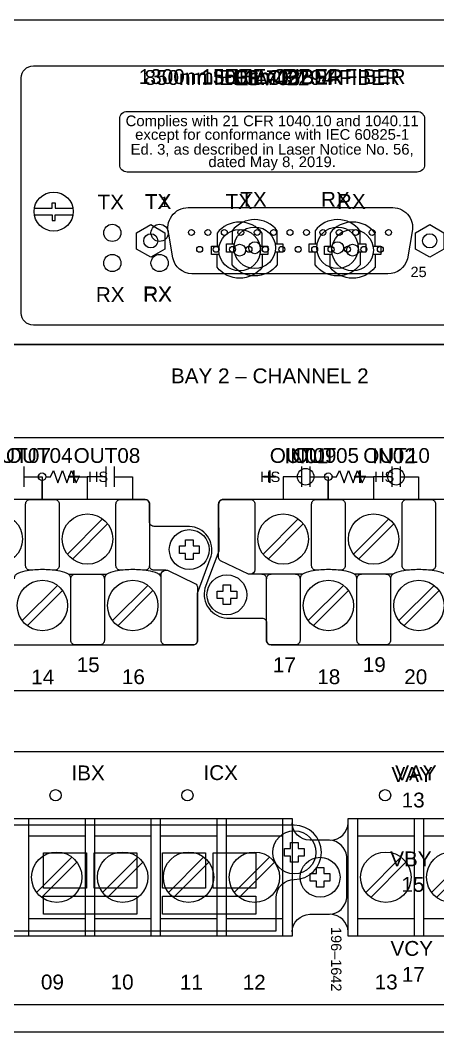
# Model space of a CAD drawing. Extents: x 1 to 47, y 1 to 34.6.
# Drawn here: x 31.63 to 34.4, y 10.34 to 17.05 of the extents above; entities that cross this region are included whole.
import ezdxf
from ezdxf.enums import TextEntityAlignment as Align

# ---------------------------------------------------------------- set-up
doc = ezdxf.new("R2010")
doc.units = 0
doc.header["$MEASUREMENT"] = 0
for name, color, linetype in [('2_1__X__SCREW_TERMINAL_BLO', 7, 'CONTINUOUS'), ('2_2__2__CONNECTORIZED', 7, 'CONTINUOUS'), ('5_2__A__ISOLATED_EIA-422', 7, 'CONTINUOUS'), ('5_3__B__ISOLATED_G_703_CO-', 7, 'CONTINUOUS'), ('5_4__C__850_NM_IEEE_C37_94', 7, 'CONTINUOUS'), ('5_5__D__1300_NM_FIBER', 7, 'CONTINUOUS'), ('5_6__E__1550_NM_FIBER', 7, 'CONTINUOUS'), ('5_7__H__1300_NM_IEEE_C37_9', 7, 'CONTINUOUS'), ('7_1__2___8__OPTOISOLATED_I', 7, 'CONTINUOUS'), ('7_2__7___8__OPTOISOLATED_I', 7, 'CONTINUOUS'), ('7_3__C___18__COMMON____6__', 7, 'CONTINUOUS'), ('7_4__D___18__COMMON____6__', 7, 'CONTINUOUS'), ('7_5__E___8__OPTOISOLATED_I', 7, 'CONTINUOUS'), ('7_6__4___18__COMMON____6__', 7, 'CONTINUOUS'), ('7_7__8___8__OPTOISOLATED_I', 7, 'CONTINUOUS'), ('8_0______DWG_', 7, 'CONTINUOUS')]:
    doc.layers.add(name, color=color, linetype=linetype)
doc.styles.add('ARIAL', font='arial.ttf')

msp = doc.modelspace()

# ---------------------------------------------------------------- linework, layer by layer
at = {"layer": '2_1__X__SCREW_TERMINAL_BLO'}
for points in [[(30.7453, 11.7597), (33.4329, 11.7597), (33.4329, 10.9798), (30.7453, 10.9798)], [(33.8054, 11.7597), (36.493, 11.7597), (36.493, 10.9798), (33.8054, 10.9798)], [(33.5943, 11.3945), (33.5943, 11.4348), (33.6442, 11.4348), (33.6442, 11.3945), (33.6843, 11.3945), (33.6843, 11.3446), (33.6442, 11.3446), (33.6442, 11.3046), (33.5943, 11.3046), (33.5943, 11.3446), (33.5541, 11.3446), (33.5541, 11.3945)]]:
    msp.add_lwpolyline(points, close=True, dxfattribs=at)
for points in [[(31.6829, 11.7597), (31.6829, 10.9798)], [(32.0579, 11.7597), (32.0579, 10.9798)], [(32.1204, 11.7597), (32.1204, 10.9798)], [(32.4954, 11.7597), (32.4954, 10.9798)], [(32.558, 11.7597), (32.558, 10.9798)], [(32.933, 11.7597), (32.933, 10.9798)], [(32.9953, 11.7597), (32.9953, 10.9798)], [(33.3703, 11.7597), (33.3703, 10.9798)], [(33.868, 11.7597), (33.868, 10.9798)], [(34.243, 11.7597), (34.243, 10.9798)], [(34.3055, 11.7597), (34.3055, 10.9798)], [(31.6829, 11.6447), (32.0579, 11.6447)], [(32.1204, 11.6447), (32.4954, 11.6447)], [(32.558, 11.6447), (32.933, 11.6447)], [(32.9953, 11.6447), (33.3703, 11.6447)], [(33.868, 11.6447), (34.243, 11.6447)], [(34.3055, 11.6447), (34.6805, 11.6447)], [(31.9707, 11.5037), (31.7365, 11.2695)], [(32.4082, 11.5037), (32.1741, 11.2695)], [(32.8458, 11.5037), (32.6116, 11.2695)], [(33.2833, 11.5037), (33.0491, 11.2695)], [(34.1559, 11.5037), (33.9217, 11.2695)], [(34.5934, 11.5037), (34.3593, 11.2695)], [(32.0041, 11.4703), (31.7699, 11.2361)], [(32.4416, 11.4703), (32.2075, 11.2361)], [(32.8792, 11.4703), (32.645, 11.2361)], [(33.3167, 11.4703), (33.0825, 11.2361)], [(34.1893, 11.4703), (33.9552, 11.2361)], [(34.6269, 11.4703), (34.3927, 11.2361)], [(32.0579, 11.0948), (31.6829, 11.0948)], [(32.4954, 11.0948), (32.1204, 11.0948)], [(32.933, 11.0948), (32.558, 11.0948)], [(33.3703, 11.0948), (32.9953, 11.0948)], [(34.243, 11.0948), (33.868, 11.0948)], [(34.6805, 11.0948), (34.3055, 11.0948)]]:
    msp.add_lwpolyline(points, dxfattribs=at)
for points in [[(33.4331, 11.0079, -0.403969), (33.551, 11.1238), (33.6812, 11.1238, 0.374201), (33.7958, 11.2325), (33.7958, 11.507, 0.374201), (33.6812, 11.6157), (33.551, 11.6157, -0.403969), (33.4331, 11.7316)], [(33.6874, 11.6157, 0.403969), (33.8054, 11.7316)], [(33.8054, 11.0079, 0.403969), (33.6874, 11.1238)]]:
    msp.add_lwpolyline(points, format="xyb", dxfattribs=at)
for centre, radius in [((34.0502, 11.9136), 0.0375), ((31.8703, 11.3699), 0.1673), ((32.3079, 11.3699), 0.1673), ((32.7454, 11.3699), 0.1673), ((33.1829, 11.3699), 0.1673), ((33.6192, 11.3697), 0.1324), ((34.0555, 11.3699), 0.1673), ((34.4931, 11.3699), 0.1673)]:
    msp.add_circle(centre, radius, dxfattribs=at)
at = {"layer": '2_2__2__CONNECTORIZED'}
msp.add_lwpolyline([(30.738, 11.3748, 1), (30.738, 11.0147), (33.328, 11.0145), (33.328, 11.2409, -0.405199), (33.4479, 11.3547, 0.999995), (33.4479, 11.7148), (30.858, 11.7146), (30.858, 11.4886, -0.399232)], format="xyb", close=True, dxfattribs=at)
for points in [[(33.4229, 11.5599), (33.4229, 11.5999), (33.4729, 11.5999), (33.4729, 11.5599), (33.513, 11.5599), (33.513, 11.5096), (33.4729, 11.5096), (33.4729, 11.4697), (33.4229, 11.4697), (33.4229, 11.5096), (33.3828, 11.5096), (33.3828, 11.5599), (33.4229, 11.5599)], [(31.7829, 11.5313), (32.0679, 11.5313), (32.0679, 11.2963), (31.7829, 11.2963)], [(32.1179, 11.5313), (32.4029, 11.5313), (32.4029, 11.2963), (32.1179, 11.2963)], [(32.5729, 11.5313), (32.8579, 11.5313), (32.8579, 11.2963), (32.5729, 11.2963)], [(32.9079, 11.5313), (33.1929, 11.5313), (33.1929, 11.2963), (32.9079, 11.2963)], [(31.7829, 11.2446), (32.4029, 11.2446), (32.4029, 11.1246), (31.7829, 11.1246)], [(32.5729, 11.2446), (33.1929, 11.2446), (33.1929, 11.1246), (32.5729, 11.1246)]]:
    msp.add_lwpolyline(points, close=True, dxfattribs=at)
msp.add_circle((33.4479, 11.5348), 0.1433, dxfattribs=at)
at = {"layer": '5_2__A__ISOLATED_EIA-422'}
msp.add_lwpolyline([(32.7433, 15.8123), (34.0874, 15.8123, -0.493376), (34.2314, 15.6536), (34.1987, 15.4709, -0.334954), (34.0685, 15.3723), (32.7677, 15.3723, -0.342031), (32.6411, 15.4795), (32.6137, 15.6347, -0.504632)], format="xyb", close=True, dxfattribs=at)
for points in [[(32.4946, 15.6997), (32.5886, 15.6454), (32.5886, 15.5369), (32.4946, 15.4826), (32.4006, 15.5369), (32.4006, 15.6454)], [(34.3469, 15.6997), (34.4409, 15.6454), (34.4409, 15.5369), (34.3469, 15.4826), (34.2529, 15.5369), (34.2529, 15.6454)]]:
    msp.add_lwpolyline(points, close=True, dxfattribs=at)
for centre, radius in [((32.239, 15.6442), 0.0571), ((32.4946, 15.5912), 0.047), ((32.7649, 15.6469), 0.0197), ((32.8739, 15.6469), 0.0197), ((32.983, 15.6469), 0.0197), ((33.092, 15.6469), 0.0197), ((33.2011, 15.6469), 0.0197), ((33.3102, 15.6469), 0.0197), ((33.4192, 15.6469), 0.0197), ((33.5283, 15.6469), 0.0197), ((33.6373, 15.6469), 0.0197), ((33.7464, 15.6469), 0.0197), ((33.8554, 15.6469), 0.0197), ((33.9645, 15.6469), 0.0197), ((34.0735, 15.6469), 0.0197), ((34.3469, 15.5912), 0.047), ((32.239, 15.4442), 0.0571), ((32.8194, 15.5351), 0.0197), ((32.9285, 15.5351), 0.0197), ((33.0375, 15.5351), 0.0197), ((33.1466, 15.5351), 0.0197), ((33.2556, 15.5351), 0.0197), ((33.3647, 15.5351), 0.0197), ((33.4737, 15.5351), 0.0197), ((33.5828, 15.5351), 0.0197), ((33.6918, 15.5351), 0.0197), ((33.8009, 15.5351), 0.0197), ((33.91, 15.5351), 0.0197), ((34.019, 15.5351), 0.0197)]:
    msp.add_circle(centre, radius, dxfattribs=at)
at = {"layer": '5_3__B__ISOLATED_G_703_CO-'}
msp.add_lwpolyline([(32.7433, 15.8123), (34.0874, 15.8123, -0.493376), (34.2314, 15.6536), (34.1987, 15.4709, -0.334954), (34.0685, 15.3723), (32.7677, 15.3723, -0.342031), (32.6411, 15.4795), (32.6137, 15.6347, -0.504632)], format="xyb", close=True, dxfattribs=at)
for points in [[(32.4946, 15.6997), (32.5886, 15.6454), (32.5886, 15.5369), (32.4946, 15.4826), (32.4006, 15.5369), (32.4006, 15.6454)], [(34.3469, 15.6997), (34.4409, 15.6454), (34.4409, 15.5369), (34.3469, 15.4826), (34.2529, 15.5369), (34.2529, 15.6454)]]:
    msp.add_lwpolyline(points, close=True, dxfattribs=at)
for centre, radius in [((32.239, 15.6442), 0.0571), ((32.4946, 15.5912), 0.047), ((32.7649, 15.6469), 0.0197), ((32.8739, 15.6469), 0.0197), ((32.983, 15.6469), 0.0197), ((33.092, 15.6469), 0.0197), ((33.2011, 15.6469), 0.0197), ((33.3102, 15.6469), 0.0197), ((33.4192, 15.6469), 0.0197), ((33.5283, 15.6469), 0.0197), ((33.6373, 15.6469), 0.0197), ((33.7464, 15.6469), 0.0197), ((33.8554, 15.6469), 0.0197), ((33.9645, 15.6469), 0.0197), ((34.0735, 15.6469), 0.0197), ((34.3469, 15.5912), 0.047), ((32.239, 15.4442), 0.0571), ((32.8194, 15.5351), 0.0197), ((32.9285, 15.5351), 0.0197), ((33.0375, 15.5351), 0.0197), ((33.1466, 15.5351), 0.0197), ((33.2556, 15.5351), 0.0197), ((33.3647, 15.5351), 0.0197), ((33.4737, 15.5351), 0.0197), ((33.5828, 15.5351), 0.0197), ((33.6918, 15.5351), 0.0197), ((33.8009, 15.5351), 0.0197), ((33.91, 15.5351), 0.0197), ((34.019, 15.5351), 0.0197)]:
    msp.add_circle(centre, radius, dxfattribs=at)
at = {"layer": '5_4__C__850_NM_IEEE_C37_94'}
msp.add_lwpolyline([(32.3382, 16.4502), (34.263, 16.4502, -0.41414), (34.313, 16.4002), (34.313, 16.0974, -0.414295), (34.263, 16.0474), (32.3382, 16.0474, -0.414173), (32.2882, 16.0974), (32.2882, 16.4002, -0.414246)], format="xyb", close=True, dxfattribs=at)
for points in [[(33.3344, 15.5719), (33.3344, 15.6583, 0.493109), (33.0352, 15.6583), (33.0352, 15.5719)], [(33.8844, 15.5719), (33.8844, 15.6583, 0.493109), (33.5852, 15.6583), (33.5852, 15.5719)], [(33.3344, 15.5168), (33.3344, 15.4323, -0.493109), (33.0352, 15.4323), (33.0352, 15.5168)], [(33.8844, 15.5168), (33.8844, 15.4323, -0.493109), (33.5852, 15.4323), (33.5852, 15.5168)]]:
    msp.add_lwpolyline(points, format="xyb", dxfattribs=at)
for points in [[(33.05, 15.5168), (32.9974, 15.5168), (32.9974, 15.5719), (33.0496, 15.5719)], [(33.32, 15.5719), (33.3722, 15.5719), (33.3722, 15.5168), (33.3196, 15.5168)], [(33.6, 15.5168), (33.5474, 15.5168), (33.5474, 15.5719), (33.5996, 15.5719)], [(33.87, 15.5719), (33.9222, 15.5719), (33.9222, 15.5168), (33.8696, 15.5168)]]:
    msp.add_lwpolyline(points, dxfattribs=at)
for centre, radius in [((32.5532, 15.6442), 0.0571), ((33.1848, 15.5453), 0.1378), ((33.7348, 15.5453), 0.1378), ((33.1848, 15.5453), 0.0395), ((33.7348, 15.5453), 0.0395), ((32.5532, 15.4442), 0.0571)]:
    msp.add_circle(centre, radius, dxfattribs=at)
at = {"layer": '5_5__D__1300_NM_FIBER'}
msp.add_lwpolyline([(32.3382, 16.4502), (34.263, 16.4502, -0.41414), (34.313, 16.4002), (34.313, 16.0974, -0.414295), (34.263, 16.0474), (32.3382, 16.0474, -0.414173), (32.2882, 16.0974), (32.2882, 16.4002, -0.414246)], format="xyb", close=True, dxfattribs=at)
for points in [[(33.2344, 15.5559), (33.2344, 15.6424, 0.493109), (32.9352, 15.6424), (32.9352, 15.5559)], [(33.9844, 15.5559), (33.9844, 15.6424, 0.493109), (33.6852, 15.6424), (33.6852, 15.5559)], [(33.2344, 15.5008), (33.2344, 15.4164, -0.493109), (32.9352, 15.4164), (32.9352, 15.5008)], [(33.9844, 15.5008), (33.9844, 15.4164, -0.493109), (33.6852, 15.4164), (33.6852, 15.5008)]]:
    msp.add_lwpolyline(points, format="xyb", dxfattribs=at)
for points in [[(32.95, 15.5008), (32.8974, 15.5008), (32.8974, 15.5559), (32.9496, 15.5559)], [(33.22, 15.5559), (33.2722, 15.5559), (33.2722, 15.5008), (33.2196, 15.5008)], [(33.7, 15.5008), (33.6474, 15.5008), (33.6474, 15.5559), (33.6996, 15.5559)], [(33.97, 15.5559), (34.0222, 15.5559), (34.0222, 15.5008), (33.9696, 15.5008)]]:
    msp.add_lwpolyline(points, dxfattribs=at)
for centre, radius in [((32.5532, 15.6442), 0.0571), ((33.0848, 15.5294), 0.1378), ((33.8348, 15.5294), 0.1378), ((33.0848, 15.5294), 0.0395), ((33.8348, 15.5294), 0.0395), ((32.5532, 15.4442), 0.0571)]:
    msp.add_circle(centre, radius, dxfattribs=at)
at = {"layer": '5_6__E__1550_NM_FIBER'}
msp.add_lwpolyline([(32.3382, 16.4502), (34.263, 16.4502, -0.41414), (34.313, 16.4002), (34.313, 16.0974, -0.414295), (34.263, 16.0474), (32.3382, 16.0474, -0.414173), (32.2882, 16.0974), (32.2882, 16.4002, -0.414246)], format="xyb", close=True, dxfattribs=at)
for points in [[(33.2344, 15.5559), (33.2344, 15.6424, 0.493109), (32.9352, 15.6424), (32.9352, 15.5559)], [(33.9844, 15.5559), (33.9844, 15.6424, 0.493109), (33.6852, 15.6424), (33.6852, 15.5559)], [(33.2344, 15.5008), (33.2344, 15.4164, -0.493109), (32.9352, 15.4164), (32.9352, 15.5008)], [(33.9844, 15.5008), (33.9844, 15.4164, -0.493109), (33.6852, 15.4164), (33.6852, 15.5008)]]:
    msp.add_lwpolyline(points, format="xyb", dxfattribs=at)
for points in [[(32.95, 15.5008), (32.8974, 15.5008), (32.8974, 15.5559), (32.9496, 15.5559)], [(33.22, 15.5559), (33.2722, 15.5559), (33.2722, 15.5008), (33.2196, 15.5008)], [(33.7, 15.5008), (33.6474, 15.5008), (33.6474, 15.5559), (33.6996, 15.5559)], [(33.97, 15.5559), (34.0222, 15.5559), (34.0222, 15.5008), (33.9696, 15.5008)]]:
    msp.add_lwpolyline(points, dxfattribs=at)
for centre, radius in [((32.5532, 15.6442), 0.0571), ((33.0848, 15.5294), 0.1378), ((33.8348, 15.5294), 0.1378), ((33.0848, 15.5294), 0.0395), ((33.8348, 15.5294), 0.0395), ((32.5532, 15.4442), 0.0571)]:
    msp.add_circle(centre, radius, dxfattribs=at)
at = {"layer": '5_7__H__1300_NM_IEEE_C37_9'}
for points in [[(33.2344, 15.5559), (33.2344, 15.6424, 0.493109), (32.9352, 15.6424), (32.9352, 15.5559)], [(33.9844, 15.5559), (33.9844, 15.6424, 0.493109), (33.6852, 15.6424), (33.6852, 15.5559)], [(33.2344, 15.5008), (33.2344, 15.4164, -0.493109), (32.9352, 15.4164), (32.9352, 15.5008)], [(33.9844, 15.5008), (33.9844, 15.4164, -0.493109), (33.6852, 15.4164), (33.6852, 15.5008)]]:
    msp.add_lwpolyline(points, format="xyb", dxfattribs=at)
for points in [[(32.95, 15.5008), (32.8974, 15.5008), (32.8974, 15.5559), (32.9496, 15.5559)], [(33.22, 15.5559), (33.2722, 15.5559), (33.2722, 15.5008), (33.2196, 15.5008)], [(33.7, 15.5008), (33.6474, 15.5008), (33.6474, 15.5559), (33.6996, 15.5559)], [(33.97, 15.5559), (34.0222, 15.5559), (34.0222, 15.5008), (33.9696, 15.5008)]]:
    msp.add_lwpolyline(points, dxfattribs=at)
for centre, radius in [((32.5532, 15.6442), 0.0571), ((33.0848, 15.5294), 0.1378), ((33.8348, 15.5294), 0.1378), ((33.0848, 15.5294), 0.0395), ((33.8348, 15.5294), 0.0395), ((32.5532, 15.4442), 0.0571)]:
    msp.add_circle(centre, radius, dxfattribs=at)
at = {"layer": '7_1__2___8__OPTOISOLATED_I'}
for points in [[(31.651, 14.094), (31.651, 13.959)], [(32.1953, 14.094), (32.1953, 13.959)], [(32.251, 14.094), (32.251, 13.959)], [(33.4953, 14.094), (33.4953, 13.959)], [(33.551, 14.094), (33.551, 13.959)], [(34.0953, 14.094), (34.0953, 13.959)], [(34.151, 14.094), (34.151, 13.959)], [(31.651, 14.0265), (31.7732, 14.0265), (31.7732, 13.8753)], [(32.1953, 14.0265), (32.0732, 14.0265), (32.0732, 13.8753)], [(32.251, 14.0265), (32.3732, 14.0265), (32.3732, 13.8753)], [(33.4953, 14.0265), (33.3732, 14.0265), (33.3732, 13.8753)], [(33.551, 14.0265), (33.6732, 14.0265), (33.6732, 13.8753)], [(34.0953, 14.0265), (33.9732, 14.0265), (33.9732, 13.8753)], [(34.151, 14.0265), (34.2732, 14.0265), (34.2732, 13.8753)]]:
    msp.add_lwpolyline(points, dxfattribs=at)
at = {"layer": '7_2__7___8__OPTOISOLATED_I'}
for points in [[(31.6509, 14.094), (31.6509, 13.959)], [(32.1953, 14.094), (32.1953, 13.959)], [(32.2509, 14.094), (32.2509, 13.959)], [(33.4953, 14.094), (33.4953, 13.959)], [(33.5509, 14.094), (33.5509, 13.959)], [(34.0953, 14.094), (34.0953, 13.959)], [(34.1509, 14.094), (34.1509, 13.959)], [(31.6509, 14.0265), (31.7731, 14.0265), (31.7731, 13.8753)], [(32.1953, 14.0265), (32.0731, 14.0265), (32.0731, 13.8753)], [(32.2509, 14.0265), (32.3731, 14.0265), (32.3731, 13.8753)], [(33.4953, 14.0265), (33.3731, 14.0265), (33.3731, 13.8753)], [(33.5509, 14.0265), (33.6731, 14.0265), (33.6731, 13.8753)], [(34.0953, 14.0265), (33.9731, 14.0265), (33.9731, 13.8753)], [(34.1509, 14.0265), (34.2731, 14.0265), (34.2731, 13.8753)]]:
    msp.add_lwpolyline(points, dxfattribs=at)
at = {"layer": '7_3__C___18__COMMON____6__'}
for points in [[(31.6509, 14.094), (31.6509, 13.959)], [(32.1953, 14.094), (32.1953, 13.959)], [(32.2509, 14.094), (32.2509, 13.959)], [(31.6509, 14.0265), (31.7731, 14.0265), (31.7731, 13.8753)], [(32.1953, 14.0265), (32.0731, 14.0265), (32.0731, 13.8753)], [(32.2509, 14.0265), (32.3731, 14.0265), (32.3731, 13.8753)], [(33.4681, 14.0265), (33.3731, 14.0265), (33.3731, 13.8753)], [(33.5781, 14.0265), (33.6731, 14.0265), (33.6731, 13.8753)], [(34.0681, 14.0265), (33.9731, 14.0265), (33.9731, 13.8753)], [(34.1781, 14.0265), (34.2731, 14.0265), (34.2731, 13.8753)]]:
    msp.add_lwpolyline(points, dxfattribs=at)
for centre in [(33.5231, 14.0265), (34.1231, 14.0265)]:
    msp.add_circle(centre, 0.055, dxfattribs=at)
at = {"layer": '7_4__D___18__COMMON____6__'}
for points in [[(31.6509, 14.094), (31.6509, 13.959)], [(32.1953, 14.094), (32.1953, 13.959)], [(32.2509, 14.094), (32.2509, 13.959)], [(31.6509, 14.0265), (31.7731, 14.0265), (31.7731, 13.8753)], [(32.1953, 14.0265), (32.0731, 14.0265), (32.0731, 13.8753)], [(32.2509, 14.0265), (32.3731, 14.0265), (32.3731, 13.8753)], [(33.4681, 14.0265), (33.3731, 14.0265), (33.3731, 13.8753)], [(33.5781, 14.0265), (33.6731, 14.0265), (33.6731, 13.8753)], [(34.0681, 14.0265), (33.9731, 14.0265), (33.9731, 13.8753)], [(34.1781, 14.0265), (34.2731, 14.0265), (34.2731, 13.8753)]]:
    msp.add_lwpolyline(points, dxfattribs=at)
for centre in [(33.5231, 14.0265), (34.1231, 14.0265)]:
    msp.add_circle(centre, 0.055, dxfattribs=at)
at = {"layer": '7_5__E___8__OPTOISOLATED_I'}
for points in [[(31.6509, 14.0865), (31.6509, 13.9665)], [(31.6509, 14.0265), (31.7481, 14.0265)], [(31.7981, 14.0265), (31.828, 14.0265), (31.848, 14.0677), (31.8781, 13.9852), (31.9081, 14.0677), (31.9381, 13.9852), (31.9681, 14.0677), (31.9981, 13.9852), (32.0181, 14.0265), (32.0731, 14.0265), (32.0731, 13.8753)], [(33.4953, 14.0265), (33.3731, 14.0265), (33.3731, 13.8753)], [(33.4953, 14.0865), (33.4953, 13.9665)], [(33.5509, 14.0865), (33.5509, 13.9665)], [(33.5509, 14.0265), (33.6481, 14.0265)], [(33.6981, 14.0265), (33.7281, 14.0265), (33.7481, 14.0677), (33.7781, 13.9852), (33.8081, 14.0677), (33.8381, 13.9852), (33.8681, 14.0677), (33.8981, 13.9852), (33.9182, 14.0265), (33.9731, 14.0265), (33.9731, 13.8753)], [(31.7731, 13.8753), (31.7731, 14.0015)], [(33.6731, 13.8753), (33.6731, 14.0015)]]:
    msp.add_lwpolyline(points, dxfattribs=at)
for centre in [(31.7731, 14.0265), (33.6731, 14.0265)]:
    msp.add_circle(centre, 0.025, dxfattribs=at)
at = {"layer": '7_6__4___18__COMMON____6__'}
for points in [[(31.651, 14.094), (31.651, 13.959)], [(32.1953, 14.094), (32.1953, 13.959)], [(32.251, 14.094), (32.251, 13.959)], [(31.651, 14.0265), (31.7732, 14.0265), (31.7732, 13.8753)], [(32.1953, 14.0265), (32.0732, 14.0265), (32.0732, 13.8753)], [(32.251, 14.0265), (32.3732, 14.0265), (32.3732, 13.8753)], [(33.4681, 14.0265), (33.3732, 14.0265), (33.3732, 13.8753)], [(33.5781, 14.0265), (33.6732, 14.0265), (33.6732, 13.8753)], [(34.0681, 14.0265), (33.9732, 14.0265), (33.9732, 13.8753)], [(34.1781, 14.0265), (34.2732, 14.0265), (34.2732, 13.8753)]]:
    msp.add_lwpolyline(points, dxfattribs=at)
for centre in [(33.5231, 14.0265), (34.1231, 14.0265)]:
    msp.add_circle(centre, 0.055, dxfattribs=at)
at = {"layer": '7_7__8___8__OPTOISOLATED_I'}
for points in [[(31.6509, 14.0865), (31.6509, 13.9665)], [(31.6509, 14.0265), (31.7482, 14.0265)], [(31.798, 14.0265), (31.828, 14.0265), (31.848, 14.0677), (31.8781, 13.9852), (31.9081, 14.0677), (31.9381, 13.9852), (31.9681, 14.0677), (31.9981, 13.9852), (32.0181, 14.0265), (32.0731, 14.0265), (32.0731, 13.8753)], [(33.4953, 14.0265), (33.3731, 14.0265), (33.3731, 13.8753)], [(33.4953, 14.0865), (33.4953, 13.9665)], [(33.5509, 14.0865), (33.5509, 13.9665)], [(33.5509, 14.0265), (33.6483, 14.0265)], [(33.698, 14.0265), (33.7281, 14.0265), (33.7481, 14.0677), (33.7781, 13.9852), (33.8081, 14.0677), (33.8381, 13.9852), (33.8681, 14.0677), (33.8981, 13.9852), (33.9182, 14.0265), (33.9731, 14.0265), (33.9731, 13.8753)], [(31.7731, 14.0016), (31.7731, 13.8753)], [(33.6731, 14.0016), (33.6731, 13.8753)]]:
    msp.add_lwpolyline(points, dxfattribs=at)
for centre in [(31.7731, 14.0265), (33.6731, 14.0265)]:
    msp.add_circle(centre, 0.0249, dxfattribs=at)
at = {"layer": '8_0______DWG_'}
for points in [[(44.14, 17.0547), (27.11, 17.0547, 0.414214), (27, 16.9447), (27, 15.0147, 0.414214), (27.11, 14.9047), (44.14, 14.9047, 0.414214), (44.25, 15.0147), (44.25, 16.9447, 0.414214), (44.14, 17.0547)], [(31.7015, 13.4066), (31.6936, 13.4066, -0.414214), (31.6636, 13.4366), (31.6636, 13.8453, -0.414214), (31.6936, 13.8753), (31.8565, 13.8753, -0.414214), (31.8865, 13.8453), (31.8865, 13.4366, -0.414214), (31.8565, 13.4066), (31.8496, 13.4066)], [(32.3015, 13.4066), (32.2936, 13.4066, -0.414214), (32.2636, 13.4366), (32.2636, 13.8453, -0.414214), (32.2936, 13.8753), (32.4565, 13.8753, -0.414214), (32.4865, 13.8453), (32.4865, 13.4366, -0.414214), (32.4565, 13.4066), (32.4497, 13.4066)], [(33.5023, 13.3799), (33.1442, 13.3799), (32.9583, 13.4697, -0.241986), (32.9454, 13.4896), (32.9454, 13.8453, -0.422157), (32.9721, 13.8752), (33.1564, 13.8753, -0.414214), (33.1864, 13.8453), (33.1864, 13.4082, -0.390527), (33.1564, 13.3799)], [(33.6007, 13.4066), (33.5928, 13.4066, -0.414214), (33.5628, 13.4366), (33.5628, 13.8453, -0.414214), (33.5928, 13.8753), (33.7557, 13.8753, -0.414214), (33.7857, 13.8453), (33.7857, 13.4366, -0.414214), (33.7557, 13.4066), (33.7488, 13.4066)], [(34.2015, 13.4066), (34.1936, 13.4066, -0.414214), (34.1636, 13.4366), (34.1636, 13.8453, -0.414214), (34.1936, 13.8753), (34.3564, 13.8753, -0.414214), (34.3864, 13.8453), (34.3864, 13.4366, -0.414214), (34.3564, 13.4066), (34.3496, 13.4066)], [(32.5938, 13.4065), (32.5165, 13.4064, -0.414214), (32.4865, 13.4364)], [(31.9645, 13.3499, 0.191033), (31.956, 13.3738, 0.081668), (31.9404, 13.384, 0.0591), (31.8767, 13.4033, 0.034646), (31.7752, 13.4104, 0.03436), (31.6745, 13.4033, 0.0591), (31.6108, 13.384, 0.081668), (31.5951, 13.3738, 0.191033), (31.5866, 13.3499)], [(32.1566, 13.3799, -0.414214), (32.1866, 13.3499), (32.1866, 12.9412, -0.414214), (32.1566, 12.9112), (31.9938, 12.9112, -0.414214), (31.9638, 12.9412), (31.9638, 13.3499, -0.414214), (31.9938, 13.3799)], [(32.5638, 13.3584, 0.127742), (32.556, 13.3738, 0.081668), (32.5404, 13.384, 0.0591), (32.4767, 13.4033, 0.034646), (32.3752, 13.4104, 0.03436), (32.2745, 13.4033, 0.0591), (32.2108, 13.384, 0.081668), (32.1951, 13.3738, 0.191033), (32.1866, 13.3499)], [(33.233, 13.3799, -0.414214), (33.263, 13.3499)], [(33.4558, 13.3799, -0.414214), (33.4858, 13.3499), (33.4858, 12.9412, -0.414214), (33.4558, 12.9112), (33.293, 12.9112, -0.414214), (33.263, 12.9412), (33.263, 13.3499, -0.414214), (33.293, 13.3799)], [(33.8637, 13.3499, 0.191033), (33.8552, 13.3738, 0.081668), (33.8396, 13.384, 0.0591), (33.7759, 13.4033, 0.034646), (33.6744, 13.4104, 0.03436), (33.5737, 13.4033, 0.0591), (33.51, 13.384, 0.081668), (33.4943, 13.3738, 0.191033), (33.4858, 13.3499)], [(34.0566, 13.3799, -0.414214), (34.0866, 13.3499), (34.0866, 12.9412, -0.414214), (34.0566, 12.9112), (33.8937, 12.9112, -0.414214), (33.8637, 12.9412), (33.8637, 13.3499, -0.414214), (33.8937, 13.3799)], [(34.4645, 13.3499, 0.191033), (34.456, 13.3738, 0.081668), (34.4403, 13.384, 0.0591), (34.3766, 13.4033, 0.034646), (34.2751, 13.4104, 0.03436), (34.1744, 13.4033, 0.0591), (34.1107, 13.384, 0.081668), (34.0951, 13.3738, 0.191033), (34.0866, 13.3499)], [(40.0055, 10.9769), (40.0055, 10.5739, -0.414214), (39.9555, 10.5239), (27.2942, 10.5239, -0.414214), (27.2442, 10.5739), (27.2442, 12.1539, -0.414214), (27.2942, 12.2039), (39.9555, 12.2039, -0.414214), (40.0055, 12.1539), (40.0055, 11.182)]]:
    msp.add_lwpolyline(points, format="xyb", dxfattribs=at)
for points in [[(31.7148, 16.7523), (34.8548, 16.7523, -0.414214), (34.9348, 16.6723), (34.9348, 15.1123, -0.414214), (34.8548, 15.0323), (31.7148, 15.0323, -0.414214), (31.6348, 15.1123), (31.6348, 16.6723, -0.414214)], [(44.25, 10.4342), (44.25, 14.8147, 0.414214), (44.16, 14.9047), (27.09, 14.9047, 0.414214), (27, 14.8147), (27, 10.4342, 0.381966), (27.08, 10.3447), (44.17, 10.3447, 0.381966)], [(27.2942, 14.2863), (43.9545, 14.2863, -0.468367), (44.0044, 14.2263), (44.0044, 12.6563, -0.414132), (43.9545, 12.6063), (27.2942, 12.6063, -0.414214), (27.2442, 12.6563), (27.2442, 14.2363, -0.414287)], [(27.763, 13.0592), (27.763, 12.9412, 0.414213), (27.793, 12.9112), (32.7748, 12.9111, 0.414214), (32.8048, 12.9411), (32.8048, 13.2542), (32.8957, 13.4989, 0.480048), (32.7507, 13.6971), (32.5165, 13.6971, -0.414214), (32.4865, 13.7271), (32.4865, 13.8453, 0.414212), (32.4565, 13.8753), (32.4565, 13.8753), (27.4754, 13.8753, 0.414215), (27.4454, 13.8454), (27.4455, 13.5325), (27.3546, 13.2877, 0.47859), (27.4996, 13.0892), (27.733, 13.0892, -0.414214)], [(33.263, 13.0592), (33.263, 12.9412, 0.414213), (33.293, 12.9112), (38.2748, 12.9111, 0.414214), (38.3048, 12.9411), (38.3048, 13.2542), (38.3957, 13.4989, 0.480048), (38.2507, 13.6971), (38.0165, 13.6971, -0.414214), (37.9865, 13.7271), (37.9865, 13.8453, 0.414212), (37.9565, 13.8753), (37.9565, 13.8753), (32.9754, 13.8753, 0.414215), (32.9454, 13.8454), (32.9455, 13.5325), (32.8546, 13.2877, 0.47859), (32.9996, 13.0892), (33.233, 13.0892, -0.414214)], [(32.7781, 12.9113), (32.5938, 12.9111, -0.414214), (32.5638, 12.9411), (32.5638, 13.3782, -0.390527), (32.5938, 13.4065), (32.606, 13.4065), (32.7919, 13.3168, -0.241514), (32.8048, 13.2968), (32.8048, 12.9411, -0.422157)]]:
    msp.add_lwpolyline(points, format="xyb", close=True, dxfattribs=at)
for points in [[(31.7219, 15.8074), (31.8405, 15.8074), (31.8405, 15.8438), (31.8595, 15.8438), (31.8595, 15.8074), (31.9781, 15.8074)], [(31.7219, 15.7631), (31.8405, 15.7631), (31.8405, 15.7268), (31.8595, 15.7268), (31.8595, 15.7631), (31.9781, 15.7631)], [(32.1749, 13.747), (31.9407, 13.5128)], [(32.2083, 13.7135), (31.9741, 13.4794)], [(33.4741, 13.747), (33.2399, 13.5128)], [(33.5075, 13.7135), (33.2733, 13.4794)], [(34.0748, 13.747), (33.8407, 13.5128)], [(34.1083, 13.7135), (33.8741, 13.4794)], [(31.948, 13.3799), (32.2031, 13.3799)], [(32.5641, 13.3806), (32.547, 13.3806)], [(34.1031, 13.3799), (33.8472, 13.3799)], [(31.8755, 13.306), (31.6414, 13.0718)], [(32.4755, 13.306), (32.2414, 13.0718)], [(33.7747, 13.306), (33.5406, 13.0718)], [(34.3755, 13.306), (34.1413, 13.0718)], [(31.909, 13.2725), (31.6748, 13.0384)], [(32.509, 13.2725), (32.2748, 13.0384)], [(33.8082, 13.2725), (33.574, 13.0384)], [(34.4089, 13.2725), (34.1747, 13.0384)]]:
    msp.add_lwpolyline(points, dxfattribs=at)
for points in [[(32.7253, 13.5682), (32.7253, 13.6085), (32.7752, 13.6085), (32.7752, 13.5682), (32.8153, 13.5682), (32.8153, 13.5183), (32.7752, 13.5183), (32.7752, 13.4783), (32.7253, 13.4783), (32.7253, 13.5183), (32.6851, 13.5183), (32.6851, 13.5682)], [(32.975, 13.2681), (32.975, 13.3084), (33.025, 13.3084), (33.025, 13.2681), (33.0651, 13.2681), (33.0651, 13.2181), (33.025, 13.2181), (33.025, 13.1782), (32.975, 13.1782), (32.975, 13.2181), (32.9349, 13.2181), (32.9349, 13.2681)]]:
    msp.add_lwpolyline(points, close=True, dxfattribs=at)
for centre, radius in [((31.85, 15.7853), 0.13), ((31.4745, 13.6132), 0.1673), ((32.0745, 13.6132), 0.1673), ((33.3737, 13.6132), 0.1673), ((33.9745, 13.6132), 0.1673), ((32.7502, 13.5434), 0.1324), ((33, 13.2433), 0.1324), ((31.7752, 13.1722), 0.1673), ((32.3752, 13.1722), 0.1673), ((33.6744, 13.1722), 0.1673), ((34.2751, 13.1722), 0.1673), ((31.8627, 11.9136), 0.0375), ((32.7377, 11.9136), 0.0375)]:
    msp.add_circle(centre, radius, dxfattribs=at)

# ---------------------------------------------------------------- texts
at = {"layer": '2_1__X__SCREW_TERMINAL_BLO', "style": 'ARIAL'}
for s, p in [('VAY', (34.1178, 12.0128)), ('13', (33.9814, 10.6257))]:
    msp.add_text(s, height=0.09833, dxfattribs=at).set_placement(p)
at = {"layer": '2_2__2__CONNECTORIZED', "style": 'ARIAL'}
for s, p in [('VAY', (34.0927, 12.002)), ('13', (34.1606, 11.8326)), ('VBY', (34.0845, 11.4425)), ('15', (34.159, 11.2731)), ('VCY', (34.0866, 10.8485)), ('17', (34.1619, 10.676))]:
    msp.add_text(s, height=0.09833, dxfattribs=at).set_placement(p)
msp.add_text('196–1642', height=0.06883, rotation=270, dxfattribs=at).set_placement((33.6918, 11.0397))
at = {"layer": '5_2__A__ISOLATED_EIA-422', "style": 'ARIAL'}
msp.add_text('EIA-422', height=0.09833, dxfattribs=at).set_placement((33.3006, 16.6224), align=Align.CENTER)
for s, height, p in [('TX', 0.09833, (32.1412, 15.7994)), ('1', 0.0688, (32.5586, 15.8156)), ('25', 0.06883, (34.2195, 15.3507)), ('RX', 0.09833, (32.1298, 15.1858))]:
    msp.add_text(s, height=height, dxfattribs=at).set_placement(p)
at = {"layer": '5_3__B__ISOLATED_G_703_CO-', "style": 'ARIAL'}
msp.add_text('G.703', height=0.09833, dxfattribs=at).set_placement((33.3006, 16.624), align=Align.CENTER)
for s, height, p in [('TX', 0.09833, (32.1412, 15.7994)), ('1', 0.0688, (32.5586, 15.8156)), ('25', 0.06883, (34.2195, 15.3507)), ('RX', 0.09833, (32.1298, 15.1858))]:
    msp.add_text(s, height=height, dxfattribs=at).set_placement(p)
at = {"layer": '5_4__C__850_NM_IEEE_C37_94', "style": 'ARIAL'}
for s, height, p in [('850nm IEEE C37.94 FIBER', 0.098333, (33.3006, 16.6255)), ('Complies with 21 CFR 1040.10 and 1040.11', 0.0708, (33.3006, 16.3519)), ('except for conformance with IEC 60825-1', 0.0708, (33.3006, 16.2616)), ('Ed. 3, as described in Laser Notice No. 56,', 0.0708, (33.3006, 16.1632)), ('dated May 8, 2019.', 0.0708, (33.3006, 16.0803))]:
    msp.add_text(s, height=height, dxfattribs=at).set_placement(p, align=Align.CENTER)
for s, p in [('TX', (33.0892, 15.8177)), ('RX', (33.6252, 15.8177)), ('TX', (32.456, 15.8018)), ('RX', (32.4446, 15.1873))]:
    msp.add_text(s, height=0.09833, dxfattribs=at).set_placement(p)
at = {"layer": '5_5__D__1300_NM_FIBER', "style": 'ARIAL'}
for s, height, p in [('1300nm FIBER', 0.098333, (33.3006, 16.6281)), ('Complies with 21 CFR 1040.10 and 1040.11', 0.0708, (33.3006, 16.3519)), ('except for conformance with IEC 60825-1', 0.0708, (33.3006, 16.2616)), ('Ed. 3, as described in Laser Notice No. 56,', 0.0708, (33.3006, 16.1632)), ('dated May 8, 2019.', 0.0708, (33.3006, 16.0803))]:
    msp.add_text(s, height=height, dxfattribs=at).set_placement(p, align=Align.CENTER)
for s, p in [('TX', (32.4552, 15.8036)), ('TX', (32.9919, 15.8036)), ('RX', (33.7305, 15.8036)), ('RX', (32.4438, 15.1899))]:
    msp.add_text(s, height=0.09833, dxfattribs=at).set_placement(p)
at = {"layer": '5_6__E__1550_NM_FIBER', "style": 'ARIAL'}
for s, height, p in [('1550nm FIBER', 0.098333, (33.3006, 16.6318)), ('Complies with 21 CFR 1040.10 and 1040.11', 0.0708, (33.3006, 16.3519)), ('except for conformance with IEC 60825-1', 0.0708, (33.3006, 16.2616)), ('Ed. 3, as described in Laser Notice No. 56,', 0.0708, (33.3006, 16.1632)), ('dated May 8, 2019.', 0.0708, (33.3006, 16.0803))]:
    msp.add_text(s, height=height, dxfattribs=at).set_placement(p, align=Align.CENTER)
for s, p in [('TX', (32.4552, 15.8038)), ('TX', (32.9919, 15.8038)), ('RX', (33.7305, 15.8038)), ('RX', (32.4438, 15.1902))]:
    msp.add_text(s, height=0.09833, dxfattribs=at).set_placement(p)
at = {"layer": '5_7__H__1300_NM_IEEE_C37_9', "style": 'ARIAL'}
msp.add_text('1300nm IEEE C37.94 FIBER', height=0.098333, dxfattribs=at).set_placement((33.3006, 16.6318), align=Align.CENTER)
for s, p in [('TX', (32.4552, 15.8038)), ('TX', (32.9919, 15.8038)), ('RX', (33.7305, 15.8038)), ('RX', (32.4438, 15.1902))]:
    msp.add_text(s, height=0.09833, dxfattribs=at).set_placement(p)
at = {"layer": '7_1__2___8__OPTOISOLATED_I', "style": 'ARIAL'}
for s, p in [('OUT07', (31.3886, 14.1181)), ('OUT08', (31.9825, 14.1181)), ('OUT09', (33.2849, 14.1181)), ('OUT10', (33.9053, 14.1181))]:
    msp.add_text(s, height=0.09833, dxfattribs=at).set_placement(p)
at = {"layer": '7_2__7___8__OPTOISOLATED_I', "style": 'ARIAL'}
for s, height, p in [('OUT07', 0.09833, (31.3886, 14.1181)), ('OUT08', 0.09833, (31.9825, 14.1181)), ('OUT09', 0.09833, (33.2848, 14.1181)), ('OUT10', 0.09833, (33.9052, 14.1181)), ('+', 0.118, (31.9361, 13.9697)), ('+', 0.118, (33.2361, 13.9697)), ('+', 0.118, (33.8361, 13.9697))]:
    msp.add_text(s, height=height, dxfattribs=at).set_placement(p)
at = {"layer": '7_3__C___18__COMMON____6__', "style": 'ARIAL'}
for s, p in [('OUT07', (31.3886, 14.1181)), ('OUT08', (31.9825, 14.1181)), ('IN01', (33.3832, 14.1165)), ('IN02', (33.9643, 14.1165))]:
    msp.add_text(s, height=0.09833, dxfattribs=at).set_placement(p)
at = {"layer": '7_4__D___18__COMMON____6__', "style": 'ARIAL'}
for s, p in [('OUT07', (31.3886, 14.1181)), ('OUT08', (31.9825, 14.1181)), ('IN01', (33.3832, 14.1165)), ('IN02', (33.9643, 14.1165))]:
    msp.add_text(s, height=0.09833, dxfattribs=at).set_placement(p)
at = {"layer": '7_5__E___8__OPTOISOLATED_I', "style": 'ARIAL'}
for s, height, p in [('OUT04', 0.09833, (31.5327, 14.1181)), ('OUT05', 0.09833, (33.4349, 14.1181)), ('HS', 0.06883, (32.0778, 13.9916)), ('+', 0.118, (33.2361, 13.9697)), ('HS', 0.06883, (33.9778, 13.9916))]:
    msp.add_text(s, height=height, dxfattribs=at).set_placement(p)
at = {"layer": '7_6__4___18__COMMON____6__', "style": 'ARIAL'}
for s, p in [('OUT07', (31.3886, 14.1181)), ('OUT08', (31.9825, 14.1181)), ('IN01', (33.3832, 14.1165)), ('IN02', (33.9643, 14.1165))]:
    msp.add_text(s, height=0.09833, dxfattribs=at).set_placement(p)
at = {"layer": '7_7__8___8__OPTOISOLATED_I', "style": 'ARIAL'}
for s, height, p in [('OUT04', 0.09833, (31.5327, 14.1181)), ('OUT05', 0.09833, (33.4348, 14.1181)), ('HS', 0.06883, (33.2208, 13.9916))]:
    msp.add_text(s, height=height, dxfattribs=at).set_placement(p)
at = {"layer": '8_0______DWG_', "style": 'ARIAL'}
msp.add_text('BAY 2 – CHANNEL 2', height=0.098333, dxfattribs=at).set_placement((33.2848, 14.6467), align=Align.CENTER)
for s, p in [('15', (32.0026, 12.7306)), ('17', (33.3056, 12.7295)), ('19', (33.9026, 12.7311)), ('16', (32.3026, 12.6506)), ('18', (33.6003, 12.6506)), ('20', (34.178, 12.6506)), ('14', (31.7005, 12.649)), ('IBX', (31.9678, 12.0128)), ('ICX', (32.8443, 12.0144)), ('09', (31.7651, 10.6257)), ('10', (32.2279, 10.6257)), ('11', (32.6877, 10.6241)), ('12', (33.105, 10.6241))]:
    msp.add_text(s, height=0.09833, dxfattribs=at).set_placement(p)

doc.saveas('drawing.dxf')
